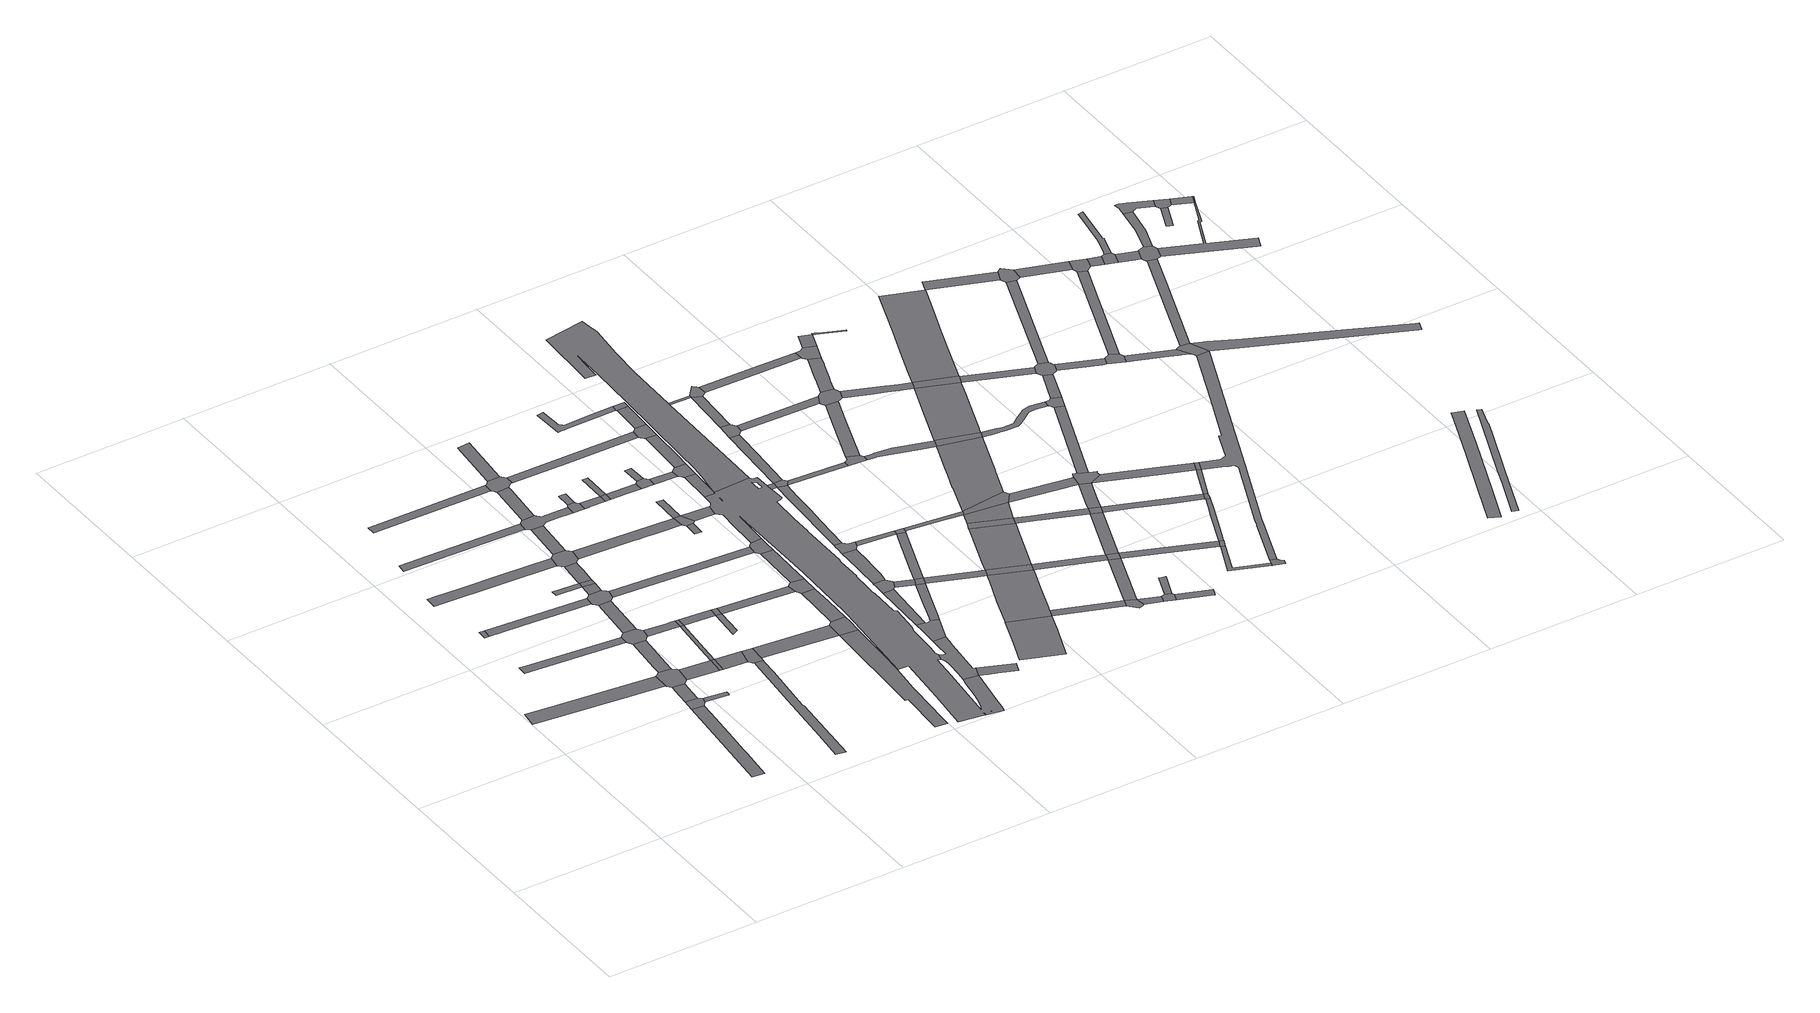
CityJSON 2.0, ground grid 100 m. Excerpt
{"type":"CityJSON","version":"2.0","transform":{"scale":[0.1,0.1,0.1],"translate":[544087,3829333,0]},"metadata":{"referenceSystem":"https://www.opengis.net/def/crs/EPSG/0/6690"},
"CityObjects":{
"road1":{"type":"Road","attributes":{"RoadStructureAttribute.sectionType":"1"},"geometry":[{"type":"MultiSurface","lod":"1","boundaries":[[[0,1,2,3,4,5]]]}]},
"road2":{"type":"Road","geometry":[{"type":"MultiSurface","lod":"1","boundaries":[[[6,7,8,9]]]}]},
"road3":{"type":"Road","attributes":{"RoadStructureAttribute.sectionType":"1"},"geometry":[{"type":"MultiSurface","lod":"1","boundaries":[[[10,11,12,13,14,15,16,17]]]}]},
"road4":{"type":"Road","attributes":{"RoadStructureAttribute.sectionType":"1"},"geometry":[{"type":"MultiSurface","lod":"1","boundaries":[[[18,19,20,21,22]]]}]},
"road5":{"type":"Road","geometry":[{"type":"MultiSurface","lod":"1","boundaries":[[[23,10,17,24,25,26,27,28]]]}]},
"road6":{"type":"Road","attributes":{"RoadStructureAttribute.sectionType":"1"},"geometry":[{"type":"MultiSurface","lod":"1","boundaries":[[[29,30,23,28,31,32]]]}]},
"road7":{"type":"Road","attributes":{"RoadStructureAttribute.sectionType":"1"},"geometry":[{"type":"MultiSurface","lod":"1","boundaries":[[[9,8,33,34,35,36]]]}]},
"road8":{"type":"Road","geometry":[{"type":"MultiSurface","lod":"1","boundaries":[[[37,38,39,5,4,40,29,32,41,42,43,44,45,46]]]}]},
"road9":{"type":"Road","geometry":[{"type":"MultiSurface","lod":"1","boundaries":[[[47,48,49,26,25]]]}]},
"road10":{"type":"Road","attributes":{"RoadStructureAttribute.sectionType":"1"},"geometry":[{"type":"MultiSurface","lod":"1","boundaries":[[[50,51,52,53,54,55,56,57]]]}]},
"road11":{"type":"Road","attributes":{"RoadStructureAttribute.sectionType":"1"},"geometry":[{"type":"MultiSurface","lod":"1","boundaries":[[[58,59,37,46,60,61]]]}]},
"road12":{"type":"Road","attributes":{"RoadStructureAttribute.sectionType":"1"},"geometry":[{"type":"MultiSurface","lod":"1","boundaries":[[[62,43,42,63,64]]]}]},
"road13":{"type":"Road","geometry":[{"type":"MultiSurface","lod":"1","boundaries":[[[65,66,67,22,21,68,69,58,61,70,71,72,73,74,75,76]]]}]},
"road14":{"type":"Road","attributes":{"RoadStructureAttribute.sectionType":"1"},"geometry":[{"type":"MultiSurface","lod":"1","boundaries":[[[77,78,79,80,81,82]]]}]},
"road15":{"type":"Road","attributes":{"RoadStructureAttribute.sectionType":"1"},"geometry":[{"type":"MultiSurface","lod":"1","boundaries":[[[83,84,85,86,87,88,89,90,91,92,93,94]]]}]},
"road16":{"type":"Road","attributes":{"RoadStructureAttribute.sectionType":"1"},"geometry":[{"type":"MultiSurface","lod":"1","boundaries":[[[95,65,76,96]]]}]},
"road17":{"type":"Road","geometry":[{"type":"MultiSurface","lod":"1","boundaries":[[[64,63,97,98]]]}]},
"road18":{"type":"Road","geometry":[{"type":"MultiSurface","lod":"1","boundaries":[[[99,100,101,102]]]}]},
"road19":{"type":"Road","attributes":{"RoadStructureAttribute.sectionType":"1"},"geometry":[{"type":"MultiSurface","lod":"1","boundaries":[[[103,104,73,72,105,106,107,108,109]]]}]},
"road20":{"type":"Road","geometry":[{"type":"MultiSurface","lod":"1","boundaries":[[[110,111,112,36,35,113,114,95,96,115,116,117,118,119,120,121]]]}]},
"road21":{"type":"Road","attributes":{"RoadStructureAttribute.sectionType":"1"},"geometry":[{"type":"MultiSurface","lod":"1","boundaries":[[[98,97,122,123]]]}]},
"road22":{"type":"Road","attributes":{"RoadStructureAttribute.sectionType":"1"},"geometry":[{"type":"MultiSurface","lod":"1","boundaries":[[[107,124,64,98,125,126]]]}]},
"road23":{"type":"Road","attributes":{"RoadStructureAttribute.sectionType":"1"},"geometry":[{"type":"MultiSurface","lod":"1","boundaries":[[[101,110,121,127]]]}]},
"road24":{"type":"Road","attributes":{"RoadStructureAttribute.sectionType":"1"},"geometry":[{"type":"MultiSurface","lod":"1","boundaries":[[[128,129,130,131]]]}]},
"road25":{"type":"Road","geometry":[{"type":"MultiSurface","lod":"1","boundaries":[[[102,101,127,132]]]}]},
"road26":{"type":"Road","geometry":[{"type":"MultiSurface","lod":"1","boundaries":[[[109,108,107,126,133,134]]]}]},
"road27":{"type":"Road","attributes":{"RoadStructureAttribute.sectionType":"1"},"geometry":[{"type":"MultiSurface","lod":"1","boundaries":[[[135,136,137,138,102,132,139,140,141,142,143,144]]]}]},
"road28":{"type":"Road","geometry":[{"type":"MultiSurface","lod":"1","boundaries":[[[145,123,122,146,147,83,94,148,149]]]}]},
"road29":{"type":"Road","geometry":[{"type":"MultiSurface","lod":"1","boundaries":[[[150,57,56,151,135,144,152,153,154,155,156]]]}]},
"road30":{"type":"Road","attributes":{"RoadStructureAttribute.sectionType":"1"},"geometry":[{"type":"MultiSurface","lod":"1","boundaries":[[[134,133,126,157,158]]]}]},
"road31":{"type":"Road","attributes":{"RoadStructureAttribute.sectionType":"1"},"geometry":[{"type":"MultiSurface","lod":"1","boundaries":[[[159,160,161,150,156,162]]]}]},
"road32":{"type":"Road","geometry":[{"type":"MultiSurface","lod":"1","boundaries":[[[157,163,164,165,166,167]]]}]},
"road33":{"type":"Road","geometry":[{"type":"MultiSurface","lod":"1","boundaries":[[[158,157,167,168]]]}]},
"road34":{"type":"Road","attributes":{"RoadStructureAttribute.sectionType":"1"},"geometry":[{"type":"MultiSurface","lod":"1","boundaries":[[[149,148,169,170,171,172]]]}]},
"road35":{"type":"Road","attributes":{"RoadStructureAttribute.sectionType":"1"},"geometry":[{"type":"MultiSurface","lod":"1","boundaries":[[[173,174,175,176,177,178,179,180]]]}]},
"road36":{"type":"Road","geometry":[{"type":"MultiSurface","lod":"1","boundaries":[[[181,182,183,180,179,184,185,82,81,186,159,162,187,188,189,190,191,192]]]}]},
"road37":{"type":"Road","attributes":{"RoadStructureAttribute.sectionType":"1"},"geometry":[{"type":"MultiSurface","lod":"1","boundaries":[[[193,194,195,196,197,198,199,200,201,202,203,204,205,206,207,208,209,210,211,212]]]}]},
"road38":{"type":"Road","geometry":[{"type":"MultiSurface","lod":"1","boundaries":[[[213,214,215,216,217,218,131,130,219,220,176,175,221,222,223,224,225]]]}]},
"road39":{"type":"Road","attributes":{"RoadStructureAttribute.sectionType":"1"},"geometry":[{"type":"MultiSurface","lod":"1","boundaries":[[[226,227,118,117,228,229]]]}]},
"road40":{"type":"Road","attributes":{"RoadStructureAttribute.sectionType":"1"},"geometry":[{"type":"MultiSurface","lod":"1","boundaries":[[[154,153,230,231,232,233,234,235,236,237,238,239]]]}]},
"road41":{"type":"Road","attributes":{"RoadStructureAttribute.sectionType":"1"},"geometry":[{"type":"MultiSurface","lod":"1","boundaries":[[[168,167,240,241,242]]]}]},
"road42":{"type":"Road","attributes":{"RoadStructureAttribute.sectionType":"1"},"geometry":[{"type":"MultiSurface","lod":"1","boundaries":[[[243,244,245,246,247,216,215]]]}]},
"road43":{"type":"Road","geometry":[{"type":"MultiSurface","lod":"1","boundaries":[[[248,249,192,191,250,251,252,253]]]}]},
"road44":{"type":"Road","geometry":[{"type":"MultiSurface","lod":"1","boundaries":[[[254,255,256,257,258,248,253]]]}]},
"road45":{"type":"Road","geometry":[{"type":"MultiSurface","lod":"1","boundaries":[[[259,172,171,193,212,260,261]]]}]},
"road46":{"type":"Road","attributes":{"RoadStructureAttribute.sectionType":"1"},"geometry":[{"type":"MultiSurface","lod":"1","boundaries":[[[262,263,251,250,264,265,266,267,268,269]]]}]},
"road47":{"type":"Road","attributes":{"RoadStructureAttribute.sectionType":"1"},"geometry":[{"type":"MultiSurface","lod":"1","boundaries":[[[270,271,259,261,272,273]]]}]},
"road48":{"type":"Road","geometry":[{"type":"MultiSurface","lod":"1","boundaries":[[[269,268,274,275]]]}]},
"road49":{"type":"Road","geometry":[{"type":"MultiSurface","lod":"1","boundaries":[[[276,277,278,269,275]]]}]},
"road50":{"type":"Road","geometry":[{"type":"MultiSurface","lod":"1","boundaries":[[[279,280,242,241,270,273,281]]]}]},
"road51":{"type":"Road","geometry":[{"type":"MultiSurface","lod":"1","boundaries":[[[282,283,284,285,286,287,288,289,290,291,292,293,294,295,296,297,298]]]}]},
"road52":{"type":"Road","geometry":[{"type":"MultiSurface","lod":"1","boundaries":[[[299,300,301,302,303]]]}]},
"road53":{"type":"Road","attributes":{"RoadStructureAttribute.sectionType":"1"},"geometry":[{"type":"MultiSurface","lod":"1","boundaries":[[[275,274,304,305,306,307]]]}]},
"road54":{"type":"Road","geometry":[{"type":"MultiSurface","lod":"1","boundaries":[[[239,238,299,303,308,309]]]}]},
"road55":{"type":"Road","attributes":{"RoadStructureAttribute.sectionType":"1"},"geometry":[{"type":"MultiSurface","lod":"1","boundaries":[[[310,279,281,311,312,313]]]}]},
"road56":{"type":"Road","attributes":{"RoadStructureAttribute.sectionType":"1"},"geometry":[{"type":"MultiSurface","lod":"1","boundaries":[[[294,293,314,315,316,317]]]}]},
"road57":{"type":"Road","geometry":[{"type":"MultiSurface","lod":"1","boundaries":[[[292,318,319,320,321,322,323,324,325,287,286,326,327,328,329,330,331,332,333,334,335,336,337,338,339,340,341,342,343,344,345,346,347,348,349,350,351,352,353,354,355,356,357,358,359,360,361,362,363,364,365,366,367,368,369,370,371,372,373,374,375,376,377,378,379,380,381,382,383,384,385,386,387,388,389,390,391,392,393,394,395,396,397,398,293],[399,400,401,402],[403,404,405,406],[407,408,409,410,411,412,413]]]}]},
"road58":{"type":"Road","geometry":[{"type":"MultiSurface","lod":"1","boundaries":[[[414,415,239,309]]]}]},
"road59":{"type":"Road","attributes":{"RoadStructureAttribute.sectionType":"1"},"geometry":[{"type":"MultiSurface","lod":"1","boundaries":[[[416,417,225,224,418,419,420,421]]]}]},
"road60":{"type":"Road","geometry":[{"type":"MultiSurface","lod":"1","boundaries":[[[422,423,424,369,368,425,426,229,228,427,428,310,313]]]}]},
"road61":{"type":"Road","geometry":[{"type":"MultiSurface","lod":"1","boundaries":[[[429,430,431,432,282,298,433,434,435,436,437,438]]]}]},
"road62":{"type":"Road","geometry":[{"type":"MultiSurface","lod":"1","boundaries":[[[309,308,363,362]]]}]},
"road63":{"type":"Road","geometry":[{"type":"MultiSurface","lod":"1","boundaries":[[[439,440,307,306,441,442]]]}]},
"road64":{"type":"Road","attributes":{"RoadStructureAttribute.sectionType":"1"},"geometry":[{"type":"MultiSurface","lod":"1","boundaries":[[[443,429,438,444]]]}]},
"road65":{"type":"Road","geometry":[{"type":"MultiSurface","lod":"1","boundaries":[[[445,446,447,440,439]]]}]},
"road66":{"type":"Road","attributes":{"RoadStructureAttribute.sectionType":"1"},"geometry":[{"type":"MultiSurface","lod":"1","boundaries":[[[442,441,448,449]]]}]},
"road67":{"type":"Road","geometry":[{"type":"MultiSurface","lod":"1","boundaries":[[[450,451,452,453,443,444,454,455,456,457,458,459]]]}]},
"road68":{"type":"Road","attributes":{"RoadStructureAttribute.sectionType":"1"},"geometry":[{"type":"MultiSurface","lod":"1","boundaries":[[[460,461,462,463,434,433,464,465,466]]]}]},
"road69":{"type":"Road","attributes":{"RoadStructureAttribute.sectionType":"1"},"geometry":[{"type":"MultiSurface","lod":"1","boundaries":[[[467,468,469,470,450,459,471,472,473,474,475]]]}]},
"road70":{"type":"Road","geometry":[{"type":"MultiSurface","lod":"1","boundaries":[[[476,359,358,477]]]}]},
"road71":{"type":"Road","attributes":{"RoadStructureAttribute.sectionType":"1"},"geometry":[{"type":"MultiSurface","lod":"1","boundaries":[[[457,456,460,478]]]}]},
"road72":{"type":"Road","geometry":[{"type":"MultiSurface","lod":"1","boundaries":[[[479,480,449,448,481,482,476,477,483]]]}]},
"road73":{"type":"Road","attributes":{"function":"2","RoadStructureAttribute.sectionType":"1"},"geometry":[{"type":"MultiSurface","lod":"1","boundaries":[[[484,485,486,487,488,489,490,491,492,493,494]]]}]},
"road74":{"type":"Road","geometry":[{"type":"MultiSurface","lod":"1","boundaries":[[[495,496,497,467,475,498,499,500,501]]]}]},
"road75":{"type":"Road","geometry":[{"type":"MultiSurface","lod":"1","boundaries":[[[478,460,466,502]]]}]},
"road76":{"type":"Road","attributes":{"RoadStructureAttribute.sectionType":"1"},"geometry":[{"type":"MultiSurface","lod":"1","boundaries":[[[503,504,505,506,507,508,509,510,511,512,513,514,515,516,517,518]]]}]},
"road77":{"type":"Road","attributes":{"RoadStructureAttribute.sectionType":"1"},"geometry":[{"type":"MultiSurface","lod":"1","boundaries":[[[519,520,479,483,521,522]]]}]},
"road78":{"type":"Road","attributes":{"RoadStructureAttribute.sectionType":"1"},"geometry":[{"type":"MultiSurface","lod":"1","boundaries":[[[523,524,495,501,525,526,527,528]]]}]},
"road79":{"type":"Road","geometry":[{"type":"MultiSurface","lod":"1","boundaries":[[[529,530,531,421,420,532,533,519,522,534]]]}]},
"road80":{"type":"Road","attributes":{"RoadStructureAttribute.sectionType":"1"},"geometry":[{"type":"MultiSurface","lod":"1","boundaries":[[[535,536,537,478,502,538,539]]]}]},
"road81":{"type":"Road","attributes":{"RoadStructureAttribute.sectionType":"1"},"geometry":[{"type":"MultiSurface","lod":"1","boundaries":[[[499,498,535,540]]]}]},
"road82":{"type":"Road","attributes":{"RoadStructureAttribute.sectionType":"1"},"geometry":[{"type":"MultiSurface","lod":"1","boundaries":[[[541,502,466,542,543,544]]]}]},
"road83":{"type":"Road","geometry":[{"type":"MultiSurface","lod":"1","boundaries":[[[353,352,349,523,545]]]}]},
"road84":{"type":"Road","attributes":{"RoadStructureAttribute.sectionType":"1"},"geometry":[{"type":"MultiSurface","lod":"1","boundaries":[[[546,547,529,534,548]]]}]},
"road85":{"type":"Road","geometry":[{"type":"MultiSurface","lod":"1","boundaries":[[[518,517,546,548,549]]]}]},
"road86":{"type":"Road","geometry":[{"type":"MultiSurface","lod":"1","boundaries":[[[545,523,528,550,551,552,553]]]}]},
"road87":{"type":"Road","geometry":[{"type":"MultiSurface","lod":"1","boundaries":[[[543,554,555,556,557,484,494,558,559,560,561,562,563,564]]]}]},
"road88":{"type":"Road","geometry":[{"type":"MultiSurface","lod":"1","boundaries":[[[540,535,539,565,566,567]]]}]},
"road89":{"type":"Road","attributes":{"RoadStructureAttribute.sectionType":"1"},"geometry":[{"type":"MultiSurface","lod":"1","boundaries":[[[568,545,553,569,570,571]]]}]},
"road90":{"type":"Road","geometry":[{"type":"MultiSurface","lod":"1","boundaries":[[[572,573,574,575,576,577,578,579,580,581,582,583,584,585,586,587,588,589,590,357,356,591,592]]]}]},
"road91":{"type":"Road","attributes":{"RoadStructureAttribute.sectionType":"1"},"geometry":[{"type":"MultiSurface","lod":"1","boundaries":[[[558,494,593,594]]]}]},
"road92":{"type":"Road","geometry":[{"type":"MultiSurface","lod":"1","boundaries":[[[544,543,564,595]]]}]},
"road93":{"type":"Road","attributes":{"RoadStructureAttribute.sectionType":"1"},"geometry":[{"type":"MultiSurface","lod":"1","boundaries":[[[550,528,596,597,598,599,600,601]]]}]},
"road94":{"type":"Road","geometry":[{"type":"MultiSurface","lod":"1","boundaries":[[[602,568,571,603,604,605,606,607,608,609]]]}]},
"road95":{"type":"Road","geometry":[{"type":"MultiSurface","lod":"1","boundaries":[[[592,591,610,611,612]]]}]},
"road96":{"type":"Road","attributes":{"RoadStructureAttribute.sectionType":"1"},"geometry":[{"type":"MultiSurface","lod":"1","boundaries":[[[567,566,613,614,615]]]}]},
"road97":{"type":"Road","attributes":{"RoadStructureAttribute.sectionType":"1"},"geometry":[{"type":"MultiSurface","lod":"1","boundaries":[[[611,602,609,616]]]}]},
"road98":{"type":"Road","attributes":{"function":"2","RoadStructureAttribute.sectionType":"1"},"geometry":[{"type":"MultiSurface","lod":"1","boundaries":[[[617,618,619,620,621,544,595,622,623,624,625,626]]]}]},
"road99":{"type":"Road","geometry":[{"type":"MultiSurface","lod":"1","boundaries":[[[627,628,629,612,611,616,630,631,632,633]]]}]},
"road100":{"type":"Road","geometry":[{"type":"MultiSurface","lod":"1","boundaries":[[[594,593,634,635,636,637,638]]]}]},
"road101":{"type":"Road","geometry":[{"type":"MultiSurface","lod":"1","boundaries":[[[639,640,641,601,600,642,643,644]]]}]},
"road102":{"type":"Road","attributes":{"RoadStructureAttribute.sectionType":"1"},"geometry":[{"type":"MultiSurface","lod":"1","boundaries":[[[645,646,595,564,647,648,649]]]}]},
"road103":{"type":"Road","geometry":[{"type":"MultiSurface","lod":"1","boundaries":[[[650,617,626,651]]]}]},
"road104":{"type":"Road","attributes":{"RoadStructureAttribute.sectionType":"1"},"geometry":[{"type":"MultiSurface","lod":"1","boundaries":[[[638,637,652,653]]]}]},
"road105":{"type":"Road","attributes":{"RoadStructureAttribute.sectionType":"1"},"geometry":[{"type":"MultiSurface","lod":"1","boundaries":[[[654,606,605,655,656,657]]]}]},
"road106":{"type":"Road","attributes":{"RoadStructureAttribute.sectionType":"1"},"geometry":[{"type":"MultiSurface","lod":"1","boundaries":[[[648,658,594,638,659]]]}]},
"road107":{"type":"Road","geometry":[{"type":"MultiSurface","lod":"1","boundaries":[[[614,650,651,660,661,662]]]}]},
"road108":{"type":"Road","geometry":[{"type":"MultiSurface","lod":"1","boundaries":[[[663,653,652,664,665,666]]]}]},
"road109":{"type":"Road","geometry":[{"type":"MultiSurface","lod":"1","boundaries":[[[667,668,615,614,662,669]]]}]},
"road110":{"type":"Road","attributes":{"RoadStructureAttribute.sectionType":"1"},"geometry":[{"type":"MultiSurface","lod":"1","boundaries":[[[670,671,639,644,672,673,674]]]}]},
"road111":{"type":"Road","geometry":[{"type":"MultiSurface","lod":"1","boundaries":[[[675,676,677,678,663,666]]]}]},
"road112":{"type":"Road","geometry":[{"type":"MultiSurface","lod":"1","boundaries":[[[649,648,659,679]]]}]},
"road113":{"type":"Road","attributes":{"RoadStructureAttribute.sectionType":"1"},"geometry":[{"type":"MultiSurface","lod":"1","boundaries":[[[665,664,680,681,682]]]}]},
"road114":{"type":"Road","attributes":{"RoadStructureAttribute.sectionType":"1"},"geometry":[{"type":"MultiSurface","lod":"1","boundaries":[[[683,684,685,686,687,688,643,642,689,690,691,692,693,694]]]}]},
"road115":{"type":"Road","attributes":{"RoadStructureAttribute.sectionType":"1"},"geometry":[{"type":"MultiSurface","lod":"1","boundaries":[[[695,633,632,696,697,698]]]}]},
"road116":{"type":"Road","attributes":{"RoadStructureAttribute.sectionType":"1"},"geometry":[{"type":"MultiSurface","lod":"1","boundaries":[[[699,700,651,626,701,702,703,704]]]}]},
"road117":{"type":"Road","attributes":{"function":"2","RoadStructureAttribute.sectionType":"1"},"geometry":[{"type":"MultiSurface","lod":"1","boundaries":[[[693,705,706,707,708,709,710,615,668,711,712,713,714]]]}]},
"road118":{"type":"Road","attributes":{"RoadStructureAttribute.sectionType":"1"},"geometry":[{"type":"MultiSurface","lod":"1","boundaries":[[[703,649,679,715]]]}]},
"road119":{"type":"Road","geometry":[{"type":"MultiSurface","lod":"1","boundaries":[[[716,717,657,656,718,670,674,719,720,721,722,723]]]}]},
"road120":{"type":"Road","attributes":{"RoadStructureAttribute.sectionType":"1"},"geometry":[{"type":"MultiSurface","lod":"1","boundaries":[[[724,669,662,725,726,727]]]}]},
"road121":{"type":"Road","attributes":{"RoadStructureAttribute.sectionType":"1"},"geometry":[{"type":"MultiSurface","lod":"1","boundaries":[[[679,659,728,729]]]}]},
"road122":{"type":"Road","geometry":[{"type":"MultiSurface","lod":"1","boundaries":[[[704,703,715,730]]]}]},
"road123":{"type":"Road","attributes":{"RoadStructureAttribute.sectionType":"1"},"geometry":[{"type":"MultiSurface","lod":"1","boundaries":[[[731,732,733,734,735,736,716,723,737,738,739,740,741]]]}]},
"road124":{"type":"Road","geometry":[{"type":"MultiSurface","lod":"1","boundaries":[[[694,693,714,742]]]}]},
"road125":{"type":"Road","attributes":{"RoadStructureAttribute.sectionType":"1"},"geometry":[{"type":"MultiSurface","lod":"1","boundaries":[[[726,743,704,730,744,745]]]}]},
"road126":{"type":"Road","attributes":{"RoadStructureAttribute.sectionType":"1"},"geometry":[{"type":"MultiSurface","lod":"1","boundaries":[[[746,747,721,720,748,749,750,751,752,753,754,755]]]}]},
"road127":{"type":"Road","geometry":[{"type":"MultiSurface","lod":"1","boundaries":[[[756,757,758,759,698,697,760,731,741,761]]]}]},
"road128":{"type":"Road","attributes":{"RoadStructureAttribute.sectionType":"1"},"geometry":[{"type":"MultiSurface","lod":"1","boundaries":[[[762,763,764,765,766,767,768]]]}]},
"road129":{"type":"Road","attributes":{"function":"2","RoadStructureAttribute.sectionType":"1"},"geometry":[{"type":"MultiSurface","lod":"1","boundaries":[[[754,769,770,771,694,742,772,773,774,775,776,777]]]}]},
"road130":{"type":"Road","geometry":[{"type":"MultiSurface","lod":"1","boundaries":[[[729,728,762,768,778]]]}]},
"road131":{"type":"Road","geometry":[{"type":"MultiSurface","lod":"1","boundaries":[[[779,780,727,726,745,781,782,783,784,785,786,787,788]]]}]},
"road132":{"type":"Road","geometry":[{"type":"MultiSurface","lod":"1","boundaries":[[[789,756,761,790,791]]]}]},
"road133":{"type":"Road","attributes":{"RoadStructureAttribute.sectionType":"1"},"geometry":[{"type":"MultiSurface","lod":"1","boundaries":[[[730,715,792,793,794,795]]]}]},
"road134":{"type":"Road","geometry":[{"type":"MultiSurface","lod":"1","boundaries":[[[796,797,766,765,798,799,800,801,802,803,804]]]}]},
"road135":{"type":"Road","attributes":{"RoadStructureAttribute.sectionType":"1"},"geometry":[{"type":"MultiSurface","lod":"1","boundaries":[[[805,806,807,808,809,810,729,778,811,812,813,814]]]}]},
"road136":{"type":"Road","geometry":[{"type":"MultiSurface","lod":"1","boundaries":[[[815,816,817,818,819,820,821,822,791]]]}]},
"road137":{"type":"Road","attributes":{"RoadStructureAttribute.sectionType":"1"},"geometry":[{"type":"MultiSurface","lod":"1","boundaries":[[[823,824,825,826,827,828,829,830,831,742,714,832,833,834,835,836,837,838,839,840,841,842,843,844,845,846,847,848,849,850,851,852]]]}]},
"road138":{"type":"Road","geometry":[{"type":"MultiSurface","lod":"1","boundaries":[[[755,754,777,853,854]]]}]},
"road139":{"type":"Road","attributes":{"RoadStructureAttribute.sectionType":"1"},"geometry":[{"type":"MultiSurface","lod":"1","boundaries":[[[855,788,787,856]]]}]},
"road140":{"type":"Road","attributes":{"RoadStructureAttribute.sectionType":"1"},"geometry":[{"type":"MultiSurface","lod":"1","boundaries":[[[857,858,781,745,859,860,861,862,863]]]}]},
"road141":{"type":"Road","geometry":[{"type":"MultiSurface","lod":"1","boundaries":[[[795,794,805,814,864,865,866]]]}]},
"road142":{"type":"Road","attributes":{"RoadStructureAttribute.sectionType":"1"},"geometry":[{"type":"MultiSurface","lod":"1","boundaries":[[[867,868,869,870,795,866,871,872]]]}]},
"road143":{"type":"Road","attributes":{"RoadStructureAttribute.sectionType":"1"},"geometry":[{"type":"MultiSurface","lod":"1","boundaries":[[[853,777,873,874,875]]]}]},
"road144":{"type":"Road","attributes":{"function":"2","RoadStructureAttribute.sectionType":"1"},"geometry":[{"type":"MultiSurface","lod":"1","boundaries":[[[876,877,878,879,880,881,755,854,882,883,884,885,886]]]}]},
"road145":{"type":"Road","geometry":[{"type":"MultiSurface","lod":"1","boundaries":[[[887,888,852,851,889,890,855,856,891,892]]]}]},
"road146":{"type":"Road","geometry":[{"type":"MultiSurface","lod":"1","boundaries":[[[863,862,867,872,893]]]}]},
"road147":{"type":"Road","attributes":{"RoadStructureAttribute.sectionType":"1"},"geometry":[{"type":"MultiSurface","lod":"1","boundaries":[[[894,887,892,895,896]]]}]},
"road148":{"type":"Road","geometry":[{"type":"MultiSurface","lod":"1","boundaries":[[[897,898,899,875,874,900,901,894,896,902,903,904,905,906,907,908]]]}]},
"road149":{"type":"Road","geometry":[{"type":"MultiSurface","lod":"1","boundaries":[[[909,910,911,912,913,914,915,916,917,918,893,872,919,920,921,922,923,924,925,926,927,928,929,796,804,930,931,932,933,934,935,936,937,938,939,940,941,942]]]}]},
"road150":{"type":"Road","attributes":{"RoadStructureAttribute.sectionType":"1"},"geometry":[{"type":"MultiSurface","lod":"1","boundaries":[[[905,904,943,944,945]]]}]},
"road151":{"type":"Road","attributes":{"RoadStructureAttribute.sectionType":"1"},"geometry":[{"type":"MultiSurface","lod":"1","boundaries":[[[946,897,908,947,948]]]}]},
"road152":{"type":"Road","geometry":[{"type":"MultiSurface","lod":"1","boundaries":[[[949,950,951,945,944,952,953,954,955,956]]]}]},
"road153":{"type":"Road","attributes":{"RoadStructureAttribute.sectionType":"1"},"geometry":[{"type":"MultiSurface","lod":"1","boundaries":[[[957,886,958,959]]]}]},
"road154":{"type":"Road","attributes":{"RoadStructureAttribute.sectionType":"1"},"geometry":[{"type":"MultiSurface","lod":"1","boundaries":[[[953,952,960,961,962,963,964]]]}]},
"road155":{"type":"Road","geometry":[{"type":"MultiSurface","lod":"1","boundaries":[[[965,966,959,958,967,968,946,948,969,970,971]]]}]},
"road156":{"type":"Road","attributes":{"RoadStructureAttribute.sectionType":"1"},"geometry":[{"type":"MultiSurface","lod":"1","boundaries":[[[972,949,956,973]]]}]},
"road157":{"type":"Road","geometry":[{"type":"MultiSurface","lod":"1","boundaries":[[[974,975,964,963,976,909,942,977]]]}]},
"road158":{"type":"Road","attributes":{"RoadStructureAttribute.sectionType":"1"},"geometry":[{"type":"MultiSurface","lod":"1","boundaries":[[[971,970,978,979]]]}]},
"road159":{"type":"Road","attributes":{"RoadStructureAttribute.sectionType":"1"},"geometry":[{"type":"MultiSurface","lod":"1","boundaries":[[[980,981,982,983,984,985,986,987,988,989,990,991]]]}]},
"road160":{"type":"Road","geometry":[{"type":"MultiSurface","lod":"1","boundaries":[[[979,978,992,972,973,993,994,995]]]}]},
"road161":{"type":"Road","attributes":{"RoadStructureAttribute.sectionType":"1"},"geometry":[{"type":"MultiSurface","lod":"1","boundaries":[[[996,974,977,997,998,999]]]}]},
"road162":{"type":"Road","attributes":{"RoadStructureAttribute.sectionType":"1"},"geometry":[{"type":"MultiSurface","lod":"1","boundaries":[[[1000,1001,1002,1003,1004,1005,1006,1007,1008,1009,1010,1011,1012,1013]]]}]},
"road163":{"type":"Road","attributes":{"RoadStructureAttribute.sectionType":"1"},"geometry":[{"type":"MultiSurface","lod":"1","boundaries":[[[995,994,1014,1015]]]}]},
"road164":{"type":"Road","geometry":[{"type":"MultiSurface","lod":"1","boundaries":[[[1016,1015,1014,1017,1018,1019]]]}]},
"road165":{"type":"Road","attributes":{"RoadStructureAttribute.sectionType":"1"},"geometry":[{"type":"MultiSurface","lod":"1","boundaries":[[[1020,1018,1017,1021,1022,1023,1024]]]}]},
"road166":{"type":"Road","attributes":{"RoadStructureAttribute.sectionType":"1"},"geometry":[{"type":"MultiSurface","lod":"1","boundaries":[[[1025,1026,1027,1028,1029,1030,1031,1032,1033,1034,1035,1036,1037,1038,1039,1040,1041,1016,1019]]]}]},
"road167":{"type":"Road","attributes":{"RoadStructureAttribute.sectionType":"6"},"geometry":[{"type":"MultiSurface","lod":"1","boundaries":[[[1042,1043,1044,1045,1046,1047,977,942,1048,1049,1050]]]}]},
"road168":{"type":"Road","geometry":[{"type":"MultiSurface","lod":"1","boundaries":[[[1051,1052,1024,1023,1053,996,999,1054,1055,1056,1057,1058,1059]]]}]},
"road169":{"type":"Road","attributes":{"RoadStructureAttribute.sectionType":"1"},"geometry":[{"type":"MultiSurface","lod":"1","boundaries":[[[1060,1061,1062,1051,1059,1063,1064]]]}]},
"road170":{"type":"Road","attributes":{"RoadStructureAttribute.sectionType":"1"},"geometry":[{"type":"MultiSurface","lod":"1","boundaries":[[[1065,1066,1067,1068,1056,1055,1069,1070,1071,1072,1073,1074,1075]]]}]},
"road171":{"type":"Road","geometry":[{"type":"MultiSurface","lod":"1","boundaries":[[[1076,1077,1078,1060,1064,1079,1080,1081,1082,1083,1084,1085,1086]]]}]},
"road172":{"type":"Road","geometry":[{"type":"MultiSurface","lod":"1","boundaries":[[[1087,1088,1089,1090,1091]]]}]},
"road173":{"type":"Road","geometry":[{"type":"MultiSurface","lod":"1","boundaries":[[[1083,1082,1087,1091,1092,1093]]]}]},
"road174":{"type":"Road","attributes":{"RoadStructureAttribute.sectionType":"1"},"geometry":[{"type":"MultiSurface","lod":"1","boundaries":[[[1093,1092,1094,1065,1095]]]}]},
"road175":{"type":"Road","geometry":[{"type":"MultiSurface","lod":"1","boundaries":[[[1095,1065,1075,1096]]]}]}
},
"vertices":[
[147,1445,0],[24,1459,0],[8,1350,0],[615,1285,0],[853,1260,0],[859,1369,0],
[254,2288,0],[250,2227,0],[280,2225,0],[284,2286,0],
[851,983,0],[771,227,0],[852,217,0],[875,440,0],[879,481,0],[893,614,0],[923,898,0],[931,974,0],
[326,1858,0],[251,1864,0],[246,1803,0],[903,1746,0],[906,1806,0],
[860,1065,0],[953,1004,0],[954,1006,0],[964,1038,0],[961,1041,0],[939,1056,0],
[877,1225,0],[867,1134,0],[946,1125,0],[956,1219,0],
[573,2204,0],[711,2194,0],[945,2178,0],[954,2238,0],
[894,1393,0],[872,1378,0],[867,1374,0],[857,1254,0],[982,1241,0],[987,1245,0],[1005,1354,0],[999,1360,0],[992,1366,0],[973,1383,0],
[1109,985,0],[1112,1002,0],[1114,1020,0],
[679,2701,0],[404,2716,0],[241,2725,0],[186,2728,0],[180,2647,0],[238,2644,0],[987,2603,0],[1001,2684,0],
[926,1710,0],[900,1453,0],[981,1454,0],[1007,1704,0],
[1199,1334,0],[1197,1223,0],[1209,1333,0],
[939,1835,0],[918,1816,0],[908,1808,0],[904,1745,0],[910,1737,0],[1029,1726,0],[1036,1732,0],[1039,1732,0],[1047,1793,0],[1044,1796,0],[1037,1806,0],[1022,1828,0],
[422,3089,0],[233,3095,0],[224,3035,0],[772,3017,0],[1033,3009,0],[1040,3069,0],
[1405,1174,0],[1403,1154,0],[1369,848,0],[1365,810,0],[1319,366,0],[1297,157,0],[1359,145,0],[1408,662,0],[1406,676,0],[1446,1040,0],[1458,1154,0],[1460,1168,0],
[971,2143,0],[1053,2142,0],
[1220,1221,0],[1232,1331,0],
[824,2399,0],[822,2359,0],[994,2348,0],[999,2388,0],
[1230,1777,0],[1205,1779,0],[1227,1715,0],[1238,1714,0],[1247,1712,0],[1252,1770,0],[1252,1775,0],
[985,2262,0],[963,2241,0],[959,2237,0],[949,2172,0],[954,2165,0],[1074,2159,0],[1078,2162,0],[1085,2167,0],[1095,2228,0],[1085,2239,0],[1084,2240,0],[1066,2259,0],
[1376,1204,0],[1403,1313,0],
[1221,1456,0],[1244,1456,0],[1270,1711,0],
[1075,2339,0],
[290,3509,0],[289,3448,0],[1080,3439,0],[1083,3499,0],
[1079,2379,0],
[1274,1764,0],[1275,1773,0],
[1018,2571,0],[1016,2554,0],[1009,2489,0],[1003,2423,0],[1084,2424,0],[1089,2481,0],[1090,2492,0],[1095,2546,0],[1097,2566,0],[1097,2568,0],
[1450,1308,0],[1391,1189,0],[1396,1183,0],[1463,1196,0],[1474,1306,0],
[1032,2712,0],[992,2599,0],[1116,2586,0],[1127,2596,0],[1139,2675,0],[1138,2676,0],[1112,2707,0],
[1477,1692,0],[1483,1754,0],
[1061,2984,0],[1033,2717,0],[1033,2713,0],[1140,2979,0],
[1460,1492,0],[1459,1480,0],[1478,1491,0],[1497,1501,0],[1515,1689,0],
[1521,1751,0],
[1467,1195,0],[1543,1187,0],[1959,1143,0],[1966,1255,0],
[1152,3100,0],[1182,3383,0],[1184,3409,0],[1103,3406,0],[1102,3393,0],[1072,3108,0],[1071,3093,0],[1152,3095,0],
[1181,3064,0],[1172,3074,0],[1170,3076,0],[1056,3081,0],[1052,3078,0],[1045,2998,0],[1140,2982,0],[1159,2994,0],[1172,3003,0],[1242,3001,0],[1354,2997,0],[1356,3058,0],
[1963,1139,0],[1922,392,0],[1941,392,0],[1932,247,0],[1932,234,0],[1929,200,0],[1923,105,0],[1923,93,0],[1922,77,0],[1921,77,0],[2000,67,0],[2002,102,0],[2009,190,0],[2011,220,0],[2013,241,0],[2031,479,0],[2051,676,0],[2064,836,0],[2074,1004,0],[2081,1131,0],
[1215,3509,0],[1204,3520,0],[1197,3527,0],[1117,3526,0],[1094,3505,0],[1086,3499,0],[1082,3435,0],[1086,3430,0],[1206,3430,0],[1208,3431,0],[1214,3437,0],[1225,3436,0],[1226,3497,0],
[1607,2191,0],[1464,2201,0],[2004,2102,0],[2012,2161,0],
[1131,2596,0],[1270,2588,0],[1495,2575,0],[1521,2573,0],[1576,2570,0],[1633,2567,0],[1732,2561,0],[1769,2559,0],[1806,2557,0],[1805,2638,0],
[1984,1648,0],[1988,1648,0],[1982,1710,0],
[1197,3532,0],[1236,3906,0],[1237,3907,0],[1156,3900,0],[1119,3539,0],
[1372,3080,0],[1363,3068,0],[1430,2995,0],[1432,3056,0],[1425,3066,0],[1417,3078,0],
[1417,3088,0],[1421,3178,0],[1399,3179,0],[1376,3180,0],[1372,3090,0],
[1995,1281,0],[2087,1230,0],[2088,1278,0],
[1572,3051,0],[1452,3055,0],[1462,2994,0],[1463,2997,0],[1494,2996,0],[1569,2993,0],[1571,2993,0],[1575,3051,0],
[2010,1611,0],[2004,1464,0],[2095,1465,0],[2098,1609,0],
[1606,2993,0],[1610,3049,0],
[1614,3245,0],[1597,3246,0],[1579,3246,0],
[2016,1737,0],[1990,1716,0],[2101,1723,0],
[2378,802,0],[2376,755,0],[2372,657,0],[2347,659,0],[2335,669,0],[2318,624,0],[2323,612,0],[2330,592,0],[2333,557,0],[2322,452,0],[2312,387,0],[2408,374,0],[2437,444,0],[2419,451,0],[2449,705,0],[2456,747,0],[2463,798,0],
[1826,2534,0],[1821,2440,0],[1843,2439,0],[1866,2438,0],[1871,2532,0],
[1722,2989,0],[1760,2988,0],[1809,2986,0],[1811,3042,0],
[1894,2552,0],[1850,2636,0],
[2029,2068,0],[2104,1869,0],[2108,2005,0],[2110,2065,0],
[2461,354,0],[2513,334,0],[2629,290,0],[2654,357,0],
[2303,332,0],[2282,211,0],[2265,144,0],[2250,101,0],[2232,69,0],[2254,249,0],[2279,459,0],[2297,639,0],[2322,699,0],[2324,714,0],[2329,764,0],[2342,954,0],[2354,982,0],[2370,1165,0],[2355,1182,0],[2356,1249,0],[2358,1382,0],[2357,1397,0],[2355,1397,0],[2358,1467,0],[2363,1584,0],[2368,1585,0],[2366,1752,0],[2374,1774,0],[2375,2117,0],[2378,2117,0],[2379,2264,0],[2387,2454,0],[2414,2460,0],[2432,2470,0],[2437,2477,0],[2433,2577,0],[2374,2581,0],[2374,2583,0],[2430,2578,0],[2429,2623,0],[2430,2722,0],[2398,2722,0],[2386,2739,0],[2141,2729,0],[2139,2716,0],[2071,2719,0],[2068,2652,0],[2050,2624,0],[2041,2625,0],[2027,2545,0],[2060,2511,0],[2058,2467,0],[2055,2434,0],[2055,2430,0],[2042,2192,0],[2115,2196,0],[2128,2434,0],[2132,2547,0],[2134,2548,0],[2134,2541,0],[2133,2479,0],[2133,2478,0],[2132,2424,0],[2132,2244,0],[2134,2027,0],[2131,1777,0],[2123,1557,0],[2120,1465,0],[2114,1294,0],[2091,1047,0],[2057,674,0],[2127,670,0],[2093,332,0],[2059,49,0],[2226,21,0],[2228,38,0],[2229,41,0],[2229,46,0],[2230,47,0],[2235,43,0],[2232,20,0],[2342,1,0],[2346,20,0],[2363,120,0],[2408,372,0],[2279,36,0],[2278,34,0],[2277,31,0],[2277,36,0],[2136,2632,0],[2135,2632,0],[2137,2666,0],[2136,2633,0],[2374,2627,0],[2375,2628,0],[2375,2696,0],[2397,2675,0],[2398,2625,0],[2395,2625,0],[2374,2623,0],
[1856,2827,0],[1811,2828,0],
[1577,3492,0],[1540,3492,0],[1594,3430,0],[1863,3427,0],[2075,3424,0],[2082,3485,0],
[2111,2085,0],[2111,2097,0],[2112,2112,0],[2038,2188,0],[2021,2171,0],[2012,2091,0],[2013,2089,0],
[2386,991,0],[2383,920,0],[2383,909,0],[2380,852,0],[2526,964,0],[2477,983,0],[2470,980,0],[2460,976,0],[2458,976,0],[2440,980,0],
[1876,3068,0],[1831,3060,0],[1898,2983,0],[1900,3039,0],
[2400,1358,0],[2472,1356,0],
[1876,3189,0],[1853,3189,0],[1831,3189,0],
[2054,2978,0],[2053,3033,0],
[2404,1468,0],[2403,1438,0],[2401,1380,0],[2400,1370,0],[2477,1364,0],[2483,1372,0],[2486,1371,0],[2510,1423,0],[2508,1427,0],[2482,1466,0],
[2603,1328,0],[2541,1159,0],[2487,1012,0],[2480,992,0],[2537,994,0],[2591,1140,0],[2654,1308,0],
[2419,1817,0],[2418,1800,0],[2416,1767,0],[2404,1471,0],[2482,1469,0],[2494,1530,0],[2498,1631,0],[2507,1677,0],[2510,1811,0],
[2082,2947,0],[2153,2943,0],
[2624,1380,0],
[2084,3059,0],[2068,3045,0],[2066,2965,0],[2078,2951,0],[2159,3054,0],
[2825,732,0],[2762,565,0],[2740,505,0],[2703,408,0],[2692,377,0],[2946,278,0],[2961,318,0],[2996,409,0],[2997,411,0],[3033,505,0],[3084,644,0],
[2425,1911,0],[2423,1889,0],[2422,1865,0],[2532,1836,0],[2545,1875,0],[2498,1880,0],[2475,1908,0],
[2675,1362,0],
[1979,3762,0],[1794,3756,0],[1793,3756,0],[1781,3766,0],[1764,3780,0],[1758,3924,0],[1758,3930,0],[1713,3927,0],[1720,3717,0],[1743,3718,0],[1766,3718,0],[1787,3719,0],[1980,3722,0],[2107,3724,0],[2117,3724,0],[2125,3766,0],
[2106,3395,0],[2089,3062,0],[2165,3145,0],[2178,3391,0],
[2470,2574,0],[2459,2438,0],[2494,2153,0],[2506,2293,0],[2517,2438,0],[2528,2562,0],
[2112,3512,0],[2108,3509,0],[2092,3494,0],[2085,3414,0],[2102,3399,0],[2184,3508,0],
[2788,1815,0],[2772,1772,0],[2658,1470,0],[2717,1471,0],[2839,1796,0],
[2792,1846,0],
[2959,1256,0],[2943,1201,0],[2995,1182,0],[3015,1235,0],
[2475,2619,0],
[2123,3720,0],[2123,3711,0],[2196,3716,0],
[2198,3762,0],
[2555,2597,0],[2553,2599,0],[2543,2609,0],[2534,2620,0],
[2991,1171,0],[2973,1124,0],[2901,938,0],[2832,751,0],[3104,697,0],[3104,699,0],[3111,719,0],[3176,898,0],[3180,908,0],[3244,1076,0],[3248,1088,0],
[2843,1805,0],[2845,1811,0],[2848,1839,0],
[2513,3138,0],[2558,2931,0],[2570,3079,0],[2574,3134,0],
[2414,3982,0],[2429,4199,0],[2454,4437,0],[2453,4475,0],[2448,4475,0],[2441,4572,0],[2166,4530,0],[2142,4084,0],[2215,4078,0],[2216,4094,0],[2232,4389,0],[2226,4077,0],[2214,3765,0],[2200,3462,0],[2185,3147,0],[2179,2995,0],[2168,2902,0],[2151,2799,0],[2144,2751,0],[2405,3600,0],[2404,3618,0],
[3494,497,0],[3514,548,0],
[3266,1139,0],
[2539,2561,0],[2547,2561,0],[2710,2550,0],[2914,2534,0],[2926,2533,0],[2927,2572,0],
[2522,3253,0],[2584,3143,0],[2592,3149,0],[2603,3159,0],[2611,3218,0],[2602,3229,0],[2593,3238,0],[2584,3249,0],
[2546,3595,0],[2548,3595,0],[2549,3613,0],
[3104,1779,0],[3214,1765,0],[3226,1795,0],
[2607,3568,0],
[3162,1632,0],[3154,1613,0],[3154,1612,0],[3103,1475,0],[3043,1313,0],[3318,1276,0],[3388,1462,0],[3394,1478,0],[3413,1530,0],[3414,1532,0],
[2629,3666,0],[2624,3672,0],[2610,3687,0],[2617,3576,0],[2630,3586,0],[2643,3596,0],[2639,3656,0],
[3548,436,0],[3554,439,0],[3574,447,0],[3590,454,0],[3579,517,0],
[2963,2615,0],[2958,2600,0],[2953,2586,0],[3050,2524,0],[3051,2563,0],[3038,2587,0],
[3588,1022,0],[3536,1042,0],[3536,984,0],[3658,937,0],[3676,988,0],
[3181,1681,0],[3433,1582,0],
[3697,415,0],[3716,467,0],
[2964,3211,0],[2680,3157,0],[3127,3147,0],[3160,3207,0],
[3540,619,0],[3726,910,0],
[3438,1595,0],[3463,1654,0],[3492,1728,0],
[3741,473,0],[3767,389,0],[3786,441,0],[3781,459,0],
[3537,1816,0],[3528,1834,0],[3545,1799,0],
[3147,3109,0],[3082,2934,0],[3169,2942,0],[3229,3106,0],[3231,3106,0],
[3844,616,0],[3845,619,0],[3823,624,0],[3802,629,0],
[3744,962,0],
[3975,312,0],[3980,310,0],[3999,362,0],
[3474,2478,0],[3405,2498,0],[3235,2548,0],[3114,2558,0],[3112,2558,0],[3053,2563,0],[3108,2519,0],[3110,2519,0],[3365,2447,0],[3395,2438,0],[3455,2420,0],[3476,2477,0],
[3050,3649,0],[2973,3590,0],[3288,3584,0],[3289,3645,0],
[3707,1481,0],[3531,1546,0],[3531,1489,0],[3557,1479,0],[3823,1378,0],[3843,1430,0],
[3451,2411,0],[3450,2406,0],[3378,2215,0],[3354,2151,0],[3308,2029,0],[3308,2028,0],[3598,2021,0],[3611,2054,0],[3669,2209,0],[3725,2358,0],
[3892,1353,0],
[3193,3233,0],[3172,3217,0],[3132,3137,0],[3258,3117,0],[3268,3121,0],[3290,3182,0],[3286,3191,0],[3275,3222,0],
[3944,1737,0],[3529,1723,0],[3930,1661,0],[3944,1739,0],
[4266,703,0],[4292,752,0],
[3911,1405,0],
[3311,3551,0],[3279,3464,0],[3269,3437,0],[3242,3362,0],[3240,3358,0],[3194,3234,0],[3303,3299,0],[3316,3334,0],[3355,3438,0],[3362,3457,0],[3387,3523,0],
[3742,2401,0],
[3862,1482,0],[3941,1483,0],[3997,1633,0],
[3616,3058,0],[3515,3096,0],[3295,3111,0],[3316,3103,0],[3357,3088,0],[3425,3063,0],[3516,3029,0],[3583,3005,0],[3664,2975,0],[3686,3032,0],
[3353,3664,0],[3322,3645,0],[3308,3645,0],[3306,3645,0],[3294,3575,0],[3429,3635,0],
[4272,701,0],[4171,474,0],[4172,472,0],[4415,381,0],[4422,407,0],[4209,486,0],[4296,691,0],
[3661,2966,0],[3590,2777,0],[3520,2590,0],[3748,2417,0],[3760,2450,0],[3811,2586,0],[3881,2771,0],[3918,2872,0],[3921,2879,0],
[4317,740,0],
[3975,1762,0],[3958,1768,0],[4087,1676,0],[4083,1688,0],[4082,1691,0],[4081,1701,0],[4086,1711,0],[4047,1728,0],[4040,1730,0],[3982,1760,0],
[3394,3774,0],[3465,3732,0],[3470,3745,0],
[4066,1289,0],[4260,1216,0],[4452,1145,0],[4474,1195,0],
[4432,434,0],[4424,413,0],[4418,380,0],[4488,354,0],[4490,359,0],[4500,386,0],[4492,389,0],[4483,393,0],[4471,420,0],
[4458,1143,0],[4455,1136,0],[4446,1114,0],[4428,1073,0],[4397,1001,0],[4295,758,0],[4320,747,0],[4341,799,0],[4445,1042,0],[4483,1133,0],
[3488,3737,0],[3509,3728,0],[3655,3669,0],[3657,3674,0],[3659,3679,0],[3509,3740,0],[3488,3750,0],[3474,3756,0],
[4123,2471,0],[4063,2456,0],[4058,2453,0],[3992,2405,0],[3949,2373,0],[3877,2376,0],[3861,2379,0],[3840,2383,0],[3767,2396,0],[3730,2357,0],[3743,2356,0],[3765,2353,0],[3780,2350,0],[3814,2346,0],[3834,2343,0],[3839,2343,0],[3853,2341,0],[3867,2338,0],[3952,2334,0],[3955,2333,0],[3957,2335,0],[3986,2352,0],[3994,2356,0],[4004,2364,0],[4010,2368,0],[4016,2373,0],[4080,2419,0],[4129,2425,0],[4211,2415,0],[4216,2460,0],
[3943,2936,0],[3946,2945,0],
[4232,2382,0],[4289,2359,0],
[4579,1489,0],[4438,1542,0],[4000,1631,0],[4064,1608,0],[4383,1487,0],[4571,1417,0],[4596,1483,0],
[4484,1138,0],[4491,1162,0],[4498,1186,0],
[4571,1415,0],[4566,1406,0],[4557,1385,0],[4476,1200,0],[4500,1190,0],[4596,1402,0],
[4260,2751,0],[4332,2724,0],[4355,2780,0],
[3996,3856,0],[3992,3845,0],[3939,3704,0],[3871,3520,0],[3797,3327,0],[3727,3140,0],[4025,3158,0],[4103,3366,0],[4176,3559,0],[4252,3760,0],[4254,3768,0],
[4265,2469,0],[4246,2456,0],[4223,2396,0],[4226,2392,0],[4315,2426,0],[4323,2446,0],
[4623,1473,0],
[4350,2685,0],[4327,2456,0],[4406,2664,0],
[4390,2796,0],[4379,2791,0],[4368,2786,0],[4338,2712,0],[4344,2697,0],[4419,2670,0],[4432,2676,0],[4445,2682,0],[4465,2739,0],[4459,2751,0],[4454,2764,0],[4449,2778,0],
[5194,2370,0],[5028,1974,0],[4888,1641,0],[4882,1626,0],[4864,1632,0],[4807,1492,0],[4786,1441,0],[4757,1432,0],[4745,1429,0],[4742,1428,0],[4602,1401,0],[4729,1353,0],[4748,1345,0],[4777,1334,0],[4780,1327,0],[4789,1306,0],[4579,817,0],[4578,814,0],[4562,772,0],[4559,765,0],[4499,608,0],[4597,751,0],[4597,752,0],[4615,798,0],[4829,1299,0],[4832,1307,0],[4835,1313,0],[4910,1493,0],[4954,1597,0],[4960,1611,0],[5267,2342,0],[5274,2359,0],[5275,2363,0],[5279,2371,0],
[4697,2588,0],[4719,2580,0],[4740,2637,0],
[4684,3579,0],[4741,3560,0],[4742,3563,0],
[4781,2654,0],[4768,2648,0],[4753,2642,0],[4824,2540,0],[4845,2597,0],[4840,2609,0],[4839,2612,0],[4834,2627,0],
[4283,3846,0],[4667,3617,0],[4698,3692,0],
[5032,2463,0],[5109,2432,0],[5150,2416,0],[5178,2405,0],[5131,2489,0],
[4731,3714,0],[4718,3705,0],[4678,3592,0],[4682,3583,0],[4749,3566,0],[4776,3577,0],[4782,3660,0],
[5078,3445,0],[5133,3420,0],
[5168,2503,0],[5150,2496,0],[5181,2399,0],[5228,2494,0],
[5070,3480,0],[5095,3557,0],
[6101,1100,0],[6093,1077,0],[6053,973,0],[5981,794,0],[5949,714,0],[5808,365,0],[5703,105,0],[5773,73,0],[5780,89,0],[5879,326,0],[6055,765,0],[6174,1074,0],
[5079,3449,0],[5138,3424,0],[5172,3448,0],[5197,3524,0],
[5474,3316,0],[5444,3068,0],[5531,3300,0],[5533,3304,0],
[6240,1047,0],[6185,911,0],[6007,465,0],[5963,354,0],[5856,87,0],[5892,72,0],[6002,345,0],[6045,450,0],[6192,815,0],[6221,893,0],[6223,898,0],[6224,903,0],[6238,955,0],[6268,1035,0],
[5252,3422,0],[5277,3498,0],
[5305,3507,0],[5329,3397,0],[5354,3473,0],[5344,3498,0],
[5450,3441,0],[5425,3365,0],[5440,3360,0],[5457,3355,0],[5484,3430,0],
[5345,3503,0],[5382,3619,0],[5384,3625,0],[5387,3634,0],[5389,3640,0],[5388,3641,0],[5384,3646,0],[5425,3881,0],[5432,3927,0],[5399,3924,0],[5393,3892,0],[5350,3646,0],[5347,3640,0],[5346,3637,0],[5344,3629,0],[5310,3524,0],[5309,3519,0],
[6421,1960,0],[6030,2137,0],[5510,2368,0],[5322,2456,0],[5276,2475,0],[5251,2485,0],[6398,1898,0],[6415,1890,0],[6439,1952,0],
[5535,3448,0],[5513,3440,0],[5471,3322,0],[5546,3309,0],[5564,3316,0],[5591,3392,0],[5586,3406,0],[5586,3407,0],[5579,3430,0],
[5615,3786,0],[5585,3613,0],[5579,3591,0],[5633,3578,0],[5671,3775,0],
[6017,3662,0],[5943,3494,0],[5933,3497,0],[5838,3289,0],[6080,3100,0],[6100,3092,0],[6131,3168,0],[5851,3284,0],[5938,3482,0],[5948,3479,0],[6024,3659,0],
[5619,3883,0],[5624,3854,0],[5626,3846,0],[5684,3782,0],[5692,3786,0],[5708,3794,0],[5810,3750,0],[5833,3806,0],[5691,3866,0],[5654,3882,0],[5649,3884,0],
[5825,3718,0],[5755,3551,0],[5773,3543,0],[5792,3536,0],[5864,3703,0],
[5896,3714,0],[5920,3769,0],
[6002,3668,0],[6040,3718,0],
[6048,3715,0]
]}
